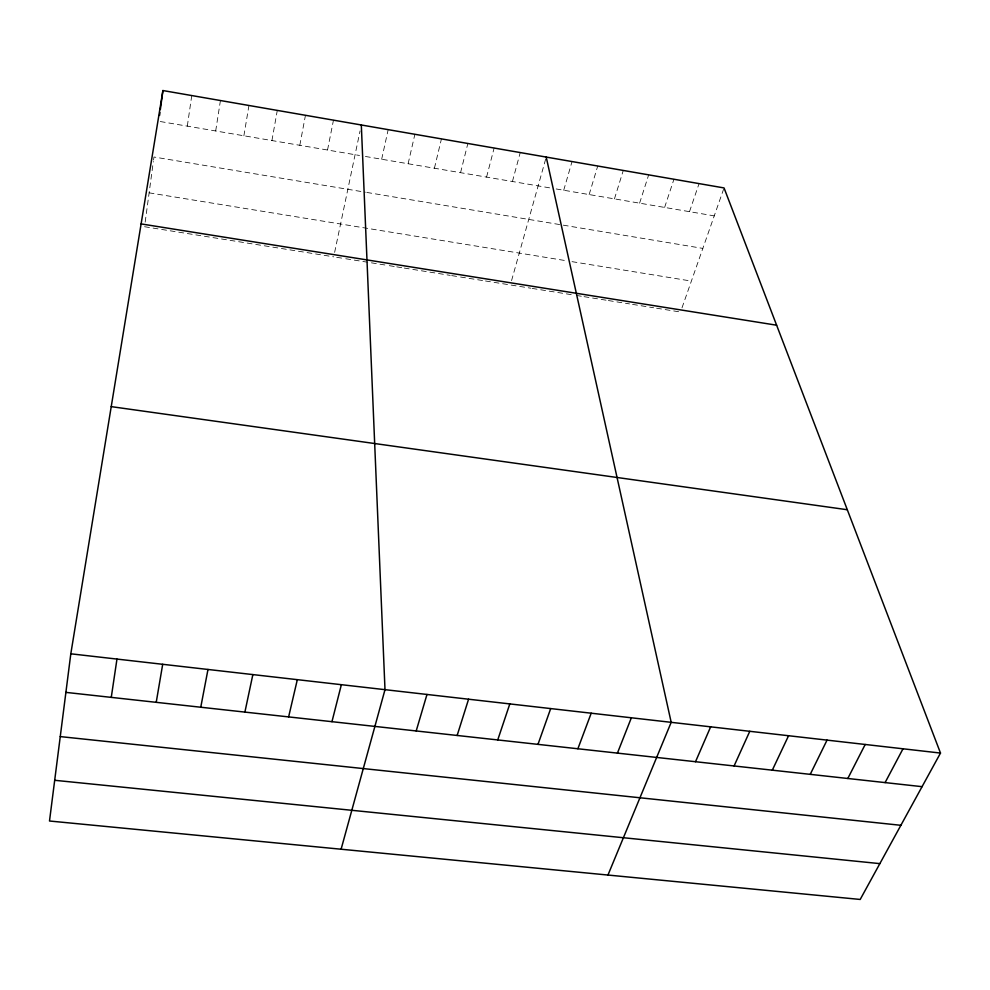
<?xml version="1.0" encoding="UTF-8"?>
<svg xmlns="http://www.w3.org/2000/svg" width="990" height="990" viewBox="0 0 990 990"><rect width="100%" height="100%" fill="white"/><g stroke="black" fill="none" stroke-linecap="round" stroke-linejoin="round"><path stroke-width="0.74" stroke-dasharray="4.95 3.71" d="M145.171 222.131L153.351 161.506M153.549 160.009L153.957 157.002L365.36 192.208M187.308 126.138L191.763 95.547M215.684 130.977L220.436 100.534M243.887 135.779L248.948 105.472M271.928 140.555L277.287 110.397M299.809 145.295L305.464 115.285M327.529 150.022L333.469 120.149M334.632 252.376L360.063 130.928M381.67 159.242L388.179 129.641M408.115 163.746L414.884 134.281M434.412 168.226L441.453 138.885M460.56 172.668L467.862 143.476M486.56 177.099L494.134 148.03M512.424 181.504L520.245 152.559M511.558 280.628L545.824 158.511M563.718 190.241L572.047 161.556M589.149 194.572L597.737 166.011M614.443 198.879L623.279 170.441M639.602 203.16L648.673 174.859M664.612 207.43L673.943 179.24M689.498 211.662L699.064 183.596M681.999 307.828L723.554 189.325M144.552 226.722L333.704 256.831M336.724 257.313L344.26 258.514M345.77 258.749L387.832 265.444M389.33 265.679L395.295 266.632M396.792 266.867L402.757 267.82M404.254 268.055L450.215 275.369M451.688 275.604L457.603 276.544M460.548 277.014L482.575 280.517M485.521 280.987L530.689 288.177M532.137 288.412L574.893 295.218M576.415 295.453L582.528 296.431M584.05 296.666L606.845 300.304M608.367 300.539L629.516 303.905M632.548 304.388L653.598 307.742M656.605 308.212L680.526 312.023M149.119 192.84L566.193 260.716M572.022 261.657L691.379 281.086M366.82 192.444L702.838 248.403M160.269 121.535L359.519 155.467M365.421 156.47L550.168 187.939M556.194 188.954L714.248 215.882"/><path stroke-width="1.49" d="M70.81 653.808L49.5 821.007L860.199 899.452L940.5 753.068L724.049 187.939L162.917 90.548L70.81 653.808L940.5 753.068M159.563 115.422L159.947 112.501M160.343 109.568L162.917 90.548M111.264 697.381L116.969 659.08M156.222 702.331L162.694 664.302M200.76 707.231L207.987 669.463M244.901 712.095L252.858 674.586M288.622 716.909L297.322 679.66M331.959 721.685L341.364 684.696M341.104 849.222L384.999 689.671L361.313 124.975M416.196 730.966L426.975 694.46M457.145 735.471L468.579 699.212M497.735 739.938L509.813 703.915M537.978 744.369L550.688 708.58M577.875 748.762L591.203 713.208M617.426 753.118L631.36 717.787M607.959 875.049L671.183 722.329L546.22 157.076M695.524 761.718L710.647 726.833M734.085 765.963L749.777 731.301M772.311 770.171L788.572 735.731M810.228 774.353L827.046 740.124M847.811 778.487L865.186 744.48M885.097 782.595L903.004 748.787M54.685 780.293L879.85 863.627M60.254 736.597L900.875 825.301M65.885 692.381L922.074 786.666M111.227 406.63L847.304 509.739M141.1 223.913L776.618 325.203"/></g></svg>
